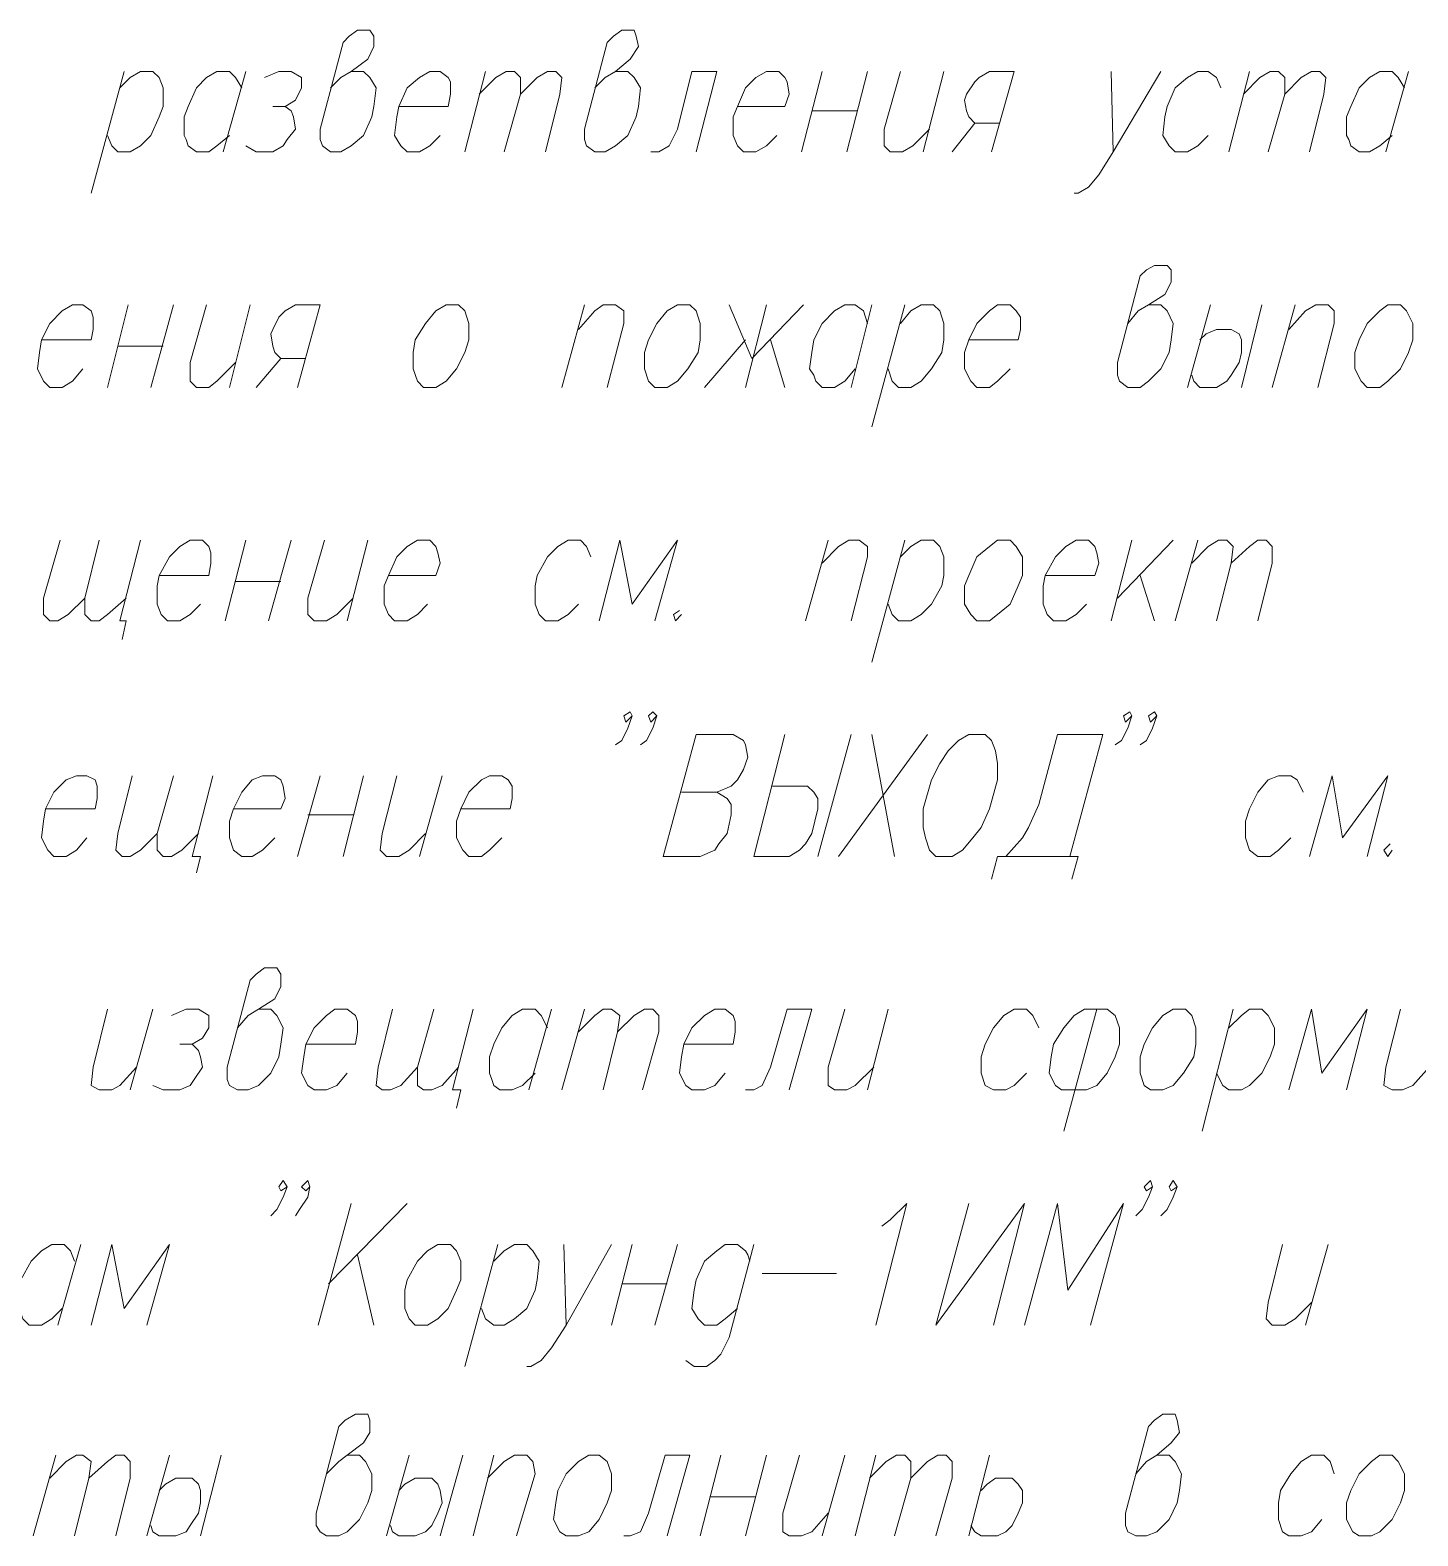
# Model space of a CAD drawing. Header units: millimetres. Extents: x 2185 to 4647, y 1259 to 2456.
# Drawn here: x 4020.87 to 4035.09, y 2350.41 to 2365.84 of the extents above; entities that cross this region are included whole.
import ezdxf

# ---------------------------------------------------------------- set-up
doc = ezdxf.new("R2010")
doc.units = ezdxf.units.MM
doc.layers.add('PDF _текст', color=7, linetype='Continuous')

msp = doc.modelspace()

# ---------------------------------------------------------------- linework, layer by layer
at = {"layer": 'PDF _текст', "lineweight": 20}
for points in [[(4023.949, 2365.244), (4024.054, 2365.35), (4024.16, 2365.413), (4024.33, 2365.54), (4024.393, 2365.667), (4024.393, 2365.773), (4024.351, 2365.837), (4024.224, 2365.837), (4024.139, 2365.773), (4024.076, 2365.71), (4023.843, 2364.821), (4023.843, 2364.715), (4023.864, 2364.651), (4023.949, 2364.588), (4024.054, 2364.588), (4024.16, 2364.651), (4024.287, 2364.757), (4024.372, 2364.948), (4024.393, 2365.053), (4024.414, 2365.244), (4024.351, 2365.35), (4024.287, 2365.413), (4024.16, 2365.413)], [(4026.658, 2365.244), (4026.764, 2365.35), (4026.87, 2365.413), (4027.018, 2365.54), (4027.103, 2365.667), (4027.081, 2365.773), (4027.06, 2365.837), (4026.933, 2365.837), (4026.849, 2365.773), (4026.785, 2365.71), (4026.552, 2364.821), (4026.552, 2364.715), (4026.573, 2364.651), (4026.658, 2364.588), (4026.764, 2364.588), (4026.87, 2364.651), (4026.997, 2364.757), (4027.081, 2364.948), (4027.103, 2365.053), (4027.124, 2365.244), (4027.06, 2365.35), (4026.997, 2365.413), (4026.87, 2365.413)], [(4021.832, 2365.413), (4021.493, 2364.164)], [(4021.789, 2365.244), (4021.895, 2365.35), (4022.001, 2365.413), (4022.128, 2365.413), (4022.192, 2365.35), (4022.234, 2365.244), (4022.234, 2365.053), (4022.192, 2364.948), (4022.107, 2364.757), (4022.001, 2364.651), (4021.895, 2364.588), (4021.768, 2364.588), (4021.705, 2364.651), (4021.662, 2364.757)], [(4022.911, 2364.757), (4022.784, 2364.651), (4022.7, 2364.588), (4022.573, 2364.588), (4022.488, 2364.651), (4022.467, 2364.715), (4022.446, 2364.757), (4022.446, 2364.948), (4022.488, 2365.053), (4022.573, 2365.244), (4022.678, 2365.35), (4022.784, 2365.413), (4022.911, 2365.413), (4022.975, 2365.35), (4023.038, 2365.244)], [(4023.081, 2365.413), (4022.848, 2364.588)], [(4023.271, 2365.35), (4023.419, 2365.413), (4023.546, 2365.413), (4023.652, 2365.35), (4023.652, 2365.244), (4023.589, 2365.117), (4023.483, 2365.053), (4023.356, 2365.053)], [(4024.647, 2365.053), (4025.155, 2365.053), (4025.176, 2365.18), (4025.176, 2365.307), (4025.155, 2365.35), (4025.07, 2365.413), (4024.965, 2365.413), (4024.859, 2365.35), (4024.732, 2365.244), (4024.647, 2365.053), (4024.626, 2364.948), (4024.605, 2364.757), (4024.668, 2364.651), (4024.732, 2364.588), (4024.859, 2364.588), (4024.965, 2364.651), (4025.07, 2364.757)], [(4025.536, 2365.413), (4025.324, 2364.588)], [(4025.473, 2365.18), (4025.642, 2365.35), (4025.748, 2365.413), (4025.832, 2365.413), (4025.896, 2365.35), (4025.896, 2365.18), (4025.727, 2364.588)], [(4025.896, 2365.18), (4026.065, 2365.35), (4026.171, 2365.413), (4026.256, 2365.413), (4026.319, 2365.35), (4026.298, 2365.18), (4026.15, 2364.588)], [(4027.695, 2364.588), (4027.907, 2365.413), (4027.653, 2365.413), (4027.505, 2364.821), (4027.42, 2364.651), (4027.314, 2364.588), (4027.23, 2364.588)], [(4028.119, 2365.053), (4028.605, 2365.053), (4028.648, 2365.18), (4028.627, 2365.307), (4028.605, 2365.35), (4028.542, 2365.413), (4028.415, 2365.413), (4028.309, 2365.35), (4028.203, 2365.244), (4028.119, 2365.053), (4028.076, 2364.948), (4028.076, 2364.757), (4028.119, 2364.651), (4028.182, 2364.588), (4028.309, 2364.588), (4028.415, 2364.651), (4028.521, 2364.757)], [(4028.987, 2365.413), (4028.775, 2364.588)], [(4029.452, 2365.413), (4029.241, 2364.588)], [(4029.791, 2365.413), (4029.622, 2364.821), (4029.622, 2364.651), (4029.685, 2364.588), (4029.812, 2364.588), (4029.918, 2364.651), (4030.087, 2364.821)], [(4030.235, 2365.413), (4030.024, 2364.588)], [(4030.722, 2364.588), (4030.955, 2365.413), (4030.701, 2365.413), (4030.595, 2365.35), (4030.553, 2365.307), (4030.468, 2365.18), (4030.447, 2365.117), (4030.468, 2365.011), (4030.489, 2364.948), (4030.553, 2364.884), (4030.807, 2364.884)], [(4031.95, 2365.413), (4031.971, 2364.588), (4032.458, 2365.413)], [(4033.072, 2365.244), (4033.03, 2365.35), (4032.945, 2365.413), (4032.839, 2365.413), (4032.733, 2365.35), (4032.606, 2365.244), (4032.522, 2365.053), (4032.5, 2364.948), (4032.479, 2364.757), (4032.543, 2364.651), (4032.606, 2364.588), (4032.733, 2364.588), (4032.839, 2364.651), (4032.945, 2364.757)], [(4033.368, 2365.413), (4033.157, 2364.588)], [(4033.305, 2365.18), (4033.474, 2365.35), (4033.58, 2365.413), (4033.665, 2365.413), (4033.728, 2365.35), (4033.728, 2365.18), (4033.559, 2364.588)], [(4033.728, 2365.18), (4033.897, 2365.35), (4034.003, 2365.413), (4034.088, 2365.413), (4034.151, 2365.35), (4034.13, 2365.18), (4033.982, 2364.588)], [(4034.829, 2364.757), (4034.702, 2364.651), (4034.596, 2364.588), (4034.49, 2364.588), (4034.406, 2364.651), (4034.384, 2364.715), (4034.363, 2364.757), (4034.363, 2364.948), (4034.406, 2365.053), (4034.49, 2365.244), (4034.596, 2365.35), (4034.702, 2365.413), (4034.829, 2365.413), (4034.892, 2365.35), (4034.956, 2365.244)], [(4034.998, 2365.413), (4034.765, 2364.588)], [(4023.483, 2365.053), (4023.546, 2365.011), (4023.567, 2364.948), (4023.589, 2364.821), (4023.504, 2364.715), (4023.462, 2364.651), (4023.356, 2364.588), (4023.186, 2364.588), (4023.081, 2364.651)], [(4028.881, 2365.011), (4029.346, 2365.011)], [(4030.32, 2364.588), (4030.553, 2364.884)], [(4031.971, 2364.588), (4031.823, 2364.355), (4031.717, 2364.228), (4031.611, 2364.164), (4031.569, 2364.164)], [(4032.119, 2362.831), (4032.225, 2362.958), (4032.331, 2363.021), (4032.5, 2363.127), (4032.564, 2363.254), (4032.564, 2363.381), (4032.522, 2363.423), (4032.395, 2363.423), (4032.31, 2363.381), (4032.246, 2363.318), (4032.014, 2362.429), (4032.014, 2362.302), (4032.035, 2362.238), (4032.119, 2362.175), (4032.246, 2362.175), (4032.331, 2362.238), (4032.458, 2362.365), (4032.543, 2362.534), (4032.564, 2362.661), (4032.585, 2362.831), (4032.522, 2362.958), (4032.458, 2363.021), (4032.331, 2363.021)], [(4020.985, 2362.661), (4021.493, 2362.661), (4021.514, 2362.767), (4021.514, 2362.894), (4021.493, 2362.958), (4021.408, 2363.021), (4021.303, 2363.021), (4021.197, 2362.958), (4021.07, 2362.831), (4020.985, 2362.661), (4020.964, 2362.534), (4020.943, 2362.365), (4021.006, 2362.238), (4021.07, 2362.175), (4021.197, 2362.175), (4021.303, 2362.238), (4021.408, 2362.365)], [(4021.874, 2363.021), (4021.662, 2362.175)], [(4022.34, 2363.021), (4022.107, 2362.175)], [(4022.678, 2363.021), (4022.509, 2362.429), (4022.509, 2362.238), (4022.573, 2362.175), (4022.7, 2362.175), (4022.784, 2362.238), (4022.975, 2362.429)], [(4023.123, 2363.021), (4022.911, 2362.175)], [(4023.61, 2362.175), (4023.843, 2363.021), (4023.589, 2363.021), (4023.483, 2362.958), (4023.419, 2362.894), (4023.356, 2362.767), (4023.335, 2362.725), (4023.356, 2362.598), (4023.377, 2362.534), (4023.44, 2362.471), (4023.695, 2362.471)], [(4026.552, 2363.021), (4026.319, 2362.175)], [(4026.489, 2362.767), (4026.658, 2362.958), (4026.743, 2363.021), (4026.87, 2363.021), (4026.954, 2362.958), (4026.954, 2362.831), (4026.785, 2362.175)], [(4028.796, 2363.021), (4028.267, 2362.471), (4028.034, 2363.021)], [(4028.415, 2363.021), (4028.203, 2362.175)], [(4029.325, 2362.365), (4029.219, 2362.238), (4029.114, 2362.175), (4028.987, 2362.175), (4028.923, 2362.238), (4028.902, 2362.302), (4028.859, 2362.365), (4028.881, 2362.534), (4028.902, 2362.661), (4028.987, 2362.831), (4029.114, 2362.958), (4029.219, 2363.021), (4029.325, 2363.021), (4029.41, 2362.958), (4029.452, 2362.831)], [(4029.495, 2363.021), (4029.283, 2362.175)], [(4029.833, 2363.021), (4029.495, 2361.772)], [(4029.791, 2362.831), (4029.897, 2362.958), (4030.003, 2363.021), (4030.13, 2363.021), (4030.193, 2362.958), (4030.235, 2362.831), (4030.235, 2362.661), (4030.214, 2362.534), (4030.108, 2362.365), (4030.003, 2362.238), (4029.897, 2362.175), (4029.77, 2362.175), (4029.706, 2362.238), (4029.664, 2362.365)], [(4030.489, 2362.661), (4030.997, 2362.661), (4031.019, 2362.767), (4031.019, 2362.894), (4030.976, 2362.958), (4030.913, 2363.021), (4030.786, 2363.021), (4030.701, 2362.958), (4030.574, 2362.831), (4030.489, 2362.661), (4030.447, 2362.534), (4030.447, 2362.365), (4030.511, 2362.238), (4030.574, 2362.175), (4030.701, 2362.175), (4030.786, 2362.238), (4030.913, 2362.365)], [(4032.966, 2363.021), (4032.733, 2362.175)], [(4033.495, 2363.021), (4033.284, 2362.175)], [(4033.834, 2363.021), (4033.601, 2362.175)], [(4033.77, 2362.767), (4033.94, 2362.958), (4034.046, 2363.021), (4034.173, 2363.021), (4034.236, 2362.958), (4034.236, 2362.831), (4034.067, 2362.175)], [(4032.86, 2362.661), (4032.924, 2362.725), (4033.03, 2362.767), (4033.157, 2362.767), (4033.178, 2362.767), (4033.262, 2362.725), (4033.284, 2362.661), (4033.284, 2362.534), (4033.262, 2362.429), (4033.178, 2362.302), (4033.135, 2362.238), (4033.03, 2362.175), (4032.86, 2362.175), (4032.797, 2362.238), (4032.776, 2362.302)], [(4021.768, 2362.598), (4022.234, 2362.598)], [(4027.78, 2362.175), (4028.203, 2362.661)], [(4028.457, 2362.661), (4028.605, 2362.175)], [(4023.186, 2362.175), (4023.44, 2362.471)], [(4021.43, 2360.015), (4021.26, 2359.846), (4021.154, 2359.783), (4021.07, 2359.783), (4021.006, 2359.846), (4021.006, 2360.015), (4021.176, 2360.608)], [(4021.853, 2360.015), (4021.662, 2359.846), (4021.578, 2359.783), (4021.493, 2359.783), (4021.43, 2359.846), (4021.43, 2360.015), (4021.578, 2360.608)], [(4022.001, 2360.608), (4021.789, 2359.783), (4021.853, 2359.783), (4021.811, 2359.592)], [(4022.192, 2360.248), (4022.7, 2360.248), (4022.721, 2360.375), (4022.721, 2360.481), (4022.7, 2360.545), (4022.636, 2360.608), (4022.509, 2360.608), (4022.403, 2360.545), (4022.297, 2360.439), (4022.192, 2360.248), (4022.17, 2360.142), (4022.17, 2359.952), (4022.213, 2359.846), (4022.276, 2359.783), (4022.403, 2359.783), (4022.509, 2359.846), (4022.615, 2359.952)], [(4023.081, 2360.608), (4022.869, 2359.783)], [(4023.546, 2360.608), (4023.313, 2359.783)], [(4023.885, 2360.608), (4023.716, 2360.015), (4023.716, 2359.846), (4023.779, 2359.783), (4023.906, 2359.783), (4024.012, 2359.846), (4024.181, 2360.015)], [(4024.33, 2360.608), (4024.118, 2359.783)], [(4024.541, 2360.248), (4025.028, 2360.248), (4025.07, 2360.375), (4025.049, 2360.481), (4025.028, 2360.545), (4024.965, 2360.608), (4024.838, 2360.608), (4024.732, 2360.545), (4024.626, 2360.439), (4024.541, 2360.248), (4024.499, 2360.142), (4024.499, 2359.952), (4024.541, 2359.846), (4024.605, 2359.783), (4024.732, 2359.783), (4024.838, 2359.846), (4024.943, 2359.952)], [(4026.616, 2360.439), (4026.573, 2360.545), (4026.51, 2360.608), (4026.383, 2360.608), (4026.277, 2360.545), (4026.171, 2360.439), (4026.065, 2360.248), (4026.044, 2360.142), (4026.044, 2359.952), (4026.086, 2359.846), (4026.15, 2359.783), (4026.277, 2359.783), (4026.383, 2359.846), (4026.489, 2359.952)], [(4027.272, 2359.783), (4027.505, 2360.608), (4027.039, 2359.952), (4026.912, 2360.608), (4026.7, 2359.783)], [(4029.05, 2360.608), (4028.817, 2359.783)], [(4028.987, 2360.375), (4029.156, 2360.545), (4029.262, 2360.608), (4029.368, 2360.608), (4029.452, 2360.545), (4029.452, 2360.439), (4029.283, 2359.783)], [(4029.833, 2360.608), (4029.495, 2359.359)], [(4029.791, 2360.439), (4029.897, 2360.545), (4030.003, 2360.608), (4030.13, 2360.608), (4030.193, 2360.545), (4030.235, 2360.439), (4030.235, 2360.248), (4030.214, 2360.142), (4030.108, 2359.952), (4030.003, 2359.846), (4029.897, 2359.783), (4029.77, 2359.783), (4029.706, 2359.846), (4029.664, 2359.952)], [(4031.273, 2360.248), (4031.781, 2360.248), (4031.823, 2360.375), (4031.802, 2360.481), (4031.781, 2360.545), (4031.717, 2360.608), (4031.59, 2360.608), (4031.484, 2360.545), (4031.378, 2360.439), (4031.273, 2360.248), (4031.251, 2360.142), (4031.251, 2359.952), (4031.294, 2359.846), (4031.357, 2359.783), (4031.484, 2359.783), (4031.59, 2359.846), (4031.696, 2359.952)], [(4032.162, 2360.608), (4031.95, 2359.783)], [(4032.585, 2360.608), (4032.014, 2360.015)], [(4032.839, 2360.608), (4032.606, 2359.783)], [(4032.776, 2360.375), (4032.945, 2360.545), (4033.051, 2360.608), (4033.135, 2360.608), (4033.199, 2360.545), (4033.178, 2360.375), (4033.03, 2359.783)], [(4033.178, 2360.375), (4033.368, 2360.545), (4033.453, 2360.608), (4033.538, 2360.608), (4033.601, 2360.545), (4033.601, 2360.375), (4033.453, 2359.783)], [(4032.246, 2360.248), (4032.395, 2359.783)], [(4022.975, 2360.185), (4023.44, 2360.185)], [(4027.526, 2359.888), (4027.462, 2359.846), (4027.484, 2359.783), (4027.547, 2359.846)], [(4027.039, 2358.809), (4026.976, 2358.745), (4026.954, 2358.809), (4027.018, 2358.851), (4027.039, 2358.809), (4026.997, 2358.682), (4026.933, 2358.555), (4026.87, 2358.512)], [(4027.293, 2358.809), (4027.23, 2358.745), (4027.208, 2358.809), (4027.251, 2358.851), (4027.293, 2358.809), (4027.251, 2358.682), (4027.187, 2358.555), (4027.124, 2358.512)], [(4032.162, 2358.809), (4032.098, 2358.745), (4032.077, 2358.809), (4032.141, 2358.851), (4032.162, 2358.809), (4032.119, 2358.682), (4032.056, 2358.555), (4031.992, 2358.512)], [(4032.416, 2358.809), (4032.352, 2358.745), (4032.331, 2358.809), (4032.395, 2358.851), (4032.416, 2358.809), (4032.373, 2358.682), (4032.31, 2358.555), (4032.246, 2358.512)], [(4027.907, 2358.026), (4028.055, 2358.089), (4028.119, 2358.153), (4028.182, 2358.258), (4028.224, 2358.385), (4028.203, 2358.512), (4028.182, 2358.555), (4028.076, 2358.618), (4027.695, 2358.618), (4027.357, 2357.369), (4027.738, 2357.369), (4027.886, 2357.433), (4027.928, 2357.496), (4028.013, 2357.602), (4028.055, 2357.793), (4028.055, 2357.899), (4028.013, 2357.962), (4027.907, 2358.026), (4027.547, 2358.026)], [(4028.605, 2358.618), (4028.288, 2357.369), (4028.648, 2357.369), (4028.754, 2357.433), (4028.817, 2357.496), (4028.881, 2357.602), (4028.944, 2357.856), (4028.944, 2357.962), (4028.902, 2358.026), (4028.838, 2358.089), (4028.478, 2358.089)], [(4029.283, 2358.618), (4028.944, 2357.369)], [(4030.066, 2358.618), (4029.156, 2357.369)], [(4029.495, 2358.618), (4029.727, 2357.369)], [(4030.87, 2357.369), (4031.04, 2357.56), (4031.103, 2357.666), (4031.209, 2357.899), (4031.4, 2358.618), (4031.865, 2358.618), (4031.527, 2357.369)], [(4021.027, 2357.856), (4021.535, 2357.856), (4021.557, 2357.962), (4021.557, 2358.089), (4021.535, 2358.153), (4021.451, 2358.195), (4021.345, 2358.195), (4021.239, 2358.153), (4021.112, 2358.026), (4021.027, 2357.856), (4021.006, 2357.729), (4020.985, 2357.56), (4021.049, 2357.433), (4021.112, 2357.369), (4021.239, 2357.369), (4021.345, 2357.433), (4021.451, 2357.56)], [(4022.17, 2357.602), (4022.001, 2357.433), (4021.895, 2357.369), (4021.811, 2357.369), (4021.747, 2357.433), (4021.768, 2357.602), (4021.916, 2358.195)], [(4022.594, 2357.602), (4022.424, 2357.433), (4022.319, 2357.369), (4022.234, 2357.369), (4022.17, 2357.433), (4022.17, 2357.602), (4022.34, 2358.195)], [(4022.742, 2358.195), (4022.53, 2357.369), (4022.615, 2357.369), (4022.573, 2357.2)], [(4022.954, 2357.856), (4023.44, 2357.856), (4023.483, 2357.962), (4023.462, 2358.089), (4023.44, 2358.153), (4023.377, 2358.195), (4023.25, 2358.195), (4023.144, 2358.153), (4023.038, 2358.026), (4022.954, 2357.856), (4022.911, 2357.729), (4022.911, 2357.56), (4022.954, 2357.433), (4023.038, 2357.369), (4023.144, 2357.369), (4023.25, 2357.433), (4023.377, 2357.56)], [(4023.843, 2358.195), (4023.61, 2357.369)], [(4024.287, 2358.195), (4024.076, 2357.369)], [(4024.626, 2358.195), (4024.478, 2357.602), (4024.457, 2357.433), (4024.52, 2357.369), (4024.647, 2357.369), (4024.753, 2357.433), (4024.922, 2357.602)], [(4025.092, 2358.195), (4024.859, 2357.369)], [(4025.282, 2357.856), (4025.79, 2357.856), (4025.811, 2357.962), (4025.811, 2358.089), (4025.769, 2358.153), (4025.705, 2358.195), (4025.578, 2358.195), (4025.494, 2358.153), (4025.367, 2358.026), (4025.282, 2357.856), (4025.24, 2357.729), (4025.24, 2357.56), (4025.303, 2357.433), (4025.367, 2357.369), (4025.494, 2357.369), (4025.578, 2357.433), (4025.705, 2357.56)], [(4033.919, 2358.026), (4033.855, 2358.153), (4033.792, 2358.195), (4033.665, 2358.195), (4033.559, 2358.153), (4033.453, 2358.026), (4033.368, 2357.856), (4033.326, 2357.729), (4033.326, 2357.56), (4033.368, 2357.433), (4033.453, 2357.369), (4033.58, 2357.369), (4033.665, 2357.433), (4033.792, 2357.56)], [(4034.575, 2357.369), (4034.787, 2358.195), (4034.321, 2357.56), (4034.215, 2358.195), (4033.982, 2357.369)], [(4023.716, 2357.793), (4024.181, 2357.793)], [(4034.808, 2357.496), (4034.744, 2357.433), (4034.787, 2357.369), (4034.829, 2357.433)], [(4031.548, 2357.137), (4031.611, 2357.369), (4030.786, 2357.369), (4030.722, 2357.137)], [(4022.996, 2355.612), (4023.102, 2355.739), (4023.208, 2355.803), (4023.377, 2355.909), (4023.44, 2356.036), (4023.44, 2356.163), (4023.398, 2356.226), (4023.271, 2356.226), (4023.186, 2356.163), (4023.123, 2356.099), (4022.89, 2355.21), (4022.89, 2355.083), (4022.911, 2355.02), (4022.996, 2354.977), (4023.102, 2354.977), (4023.208, 2355.02), (4023.335, 2355.147), (4023.419, 2355.316), (4023.44, 2355.443), (4023.462, 2355.612), (4023.398, 2355.739), (4023.335, 2355.803), (4023.208, 2355.803)], [(4021.662, 2355.803), (4021.514, 2355.21), (4021.493, 2355.02), (4021.578, 2354.977), (4021.705, 2354.977), (4021.789, 2355.02), (4021.959, 2355.21)], [(4022.128, 2355.803), (4021.895, 2354.977)], [(4022.319, 2355.739), (4022.467, 2355.803), (4022.594, 2355.803), (4022.7, 2355.739), (4022.7, 2355.612), (4022.636, 2355.507), (4022.53, 2355.443), (4022.403, 2355.443)], [(4023.695, 2355.443), (4024.203, 2355.443), (4024.224, 2355.57), (4024.224, 2355.676), (4024.203, 2355.739), (4024.118, 2355.803), (4023.991, 2355.803), (4023.906, 2355.739), (4023.779, 2355.612), (4023.695, 2355.443), (4023.673, 2355.316), (4023.652, 2355.147), (4023.716, 2355.02), (4023.779, 2354.977), (4023.906, 2354.977), (4024.012, 2355.02), (4024.118, 2355.147)], [(4024.838, 2355.21), (4024.668, 2355.02), (4024.562, 2354.977), (4024.478, 2354.977), (4024.414, 2355.02), (4024.435, 2355.21), (4024.584, 2355.803)], [(4025.261, 2355.21), (4025.092, 2355.02), (4024.986, 2354.977), (4024.901, 2354.977), (4024.838, 2355.02), (4024.838, 2355.21), (4025.007, 2355.803)], [(4025.409, 2355.803), (4025.197, 2354.977), (4025.282, 2354.977), (4025.24, 2354.787)], [(4026.044, 2355.147), (4025.917, 2355.02), (4025.811, 2354.977), (4025.684, 2354.977), (4025.621, 2355.02), (4025.6, 2355.083), (4025.578, 2355.147), (4025.578, 2355.316), (4025.621, 2355.443), (4025.705, 2355.612), (4025.811, 2355.739), (4025.917, 2355.803), (4026.044, 2355.803), (4026.108, 2355.739), (4026.171, 2355.612)], [(4026.213, 2355.803), (4025.981, 2354.977)], [(4026.552, 2355.803), (4026.319, 2354.977)], [(4026.489, 2355.57), (4026.658, 2355.739), (4026.743, 2355.803), (4026.827, 2355.803), (4026.912, 2355.739), (4026.891, 2355.57), (4026.743, 2354.977)], [(4026.891, 2355.57), (4027.06, 2355.739), (4027.166, 2355.803), (4027.251, 2355.803), (4027.314, 2355.739), (4027.314, 2355.57), (4027.145, 2354.977)], [(4027.568, 2355.443), (4028.076, 2355.443), (4028.097, 2355.57), (4028.097, 2355.676), (4028.076, 2355.739), (4027.992, 2355.803), (4027.886, 2355.803), (4027.78, 2355.739), (4027.653, 2355.612), (4027.568, 2355.443), (4027.547, 2355.316), (4027.526, 2355.147), (4027.589, 2355.02), (4027.653, 2354.977), (4027.78, 2354.977), (4027.886, 2355.02), (4027.992, 2355.147)], [(4028.648, 2354.977), (4028.881, 2355.803), (4028.627, 2355.803), (4028.457, 2355.21), (4028.373, 2355.02), (4028.288, 2354.977), (4028.203, 2354.977)], [(4029.219, 2355.803), (4029.05, 2355.21), (4029.05, 2355.02), (4029.114, 2354.977), (4029.241, 2354.977), (4029.325, 2355.02), (4029.516, 2355.21)], [(4029.664, 2355.803), (4029.452, 2354.977)], [(4031.209, 2355.612), (4031.146, 2355.739), (4031.082, 2355.803), (4030.955, 2355.803), (4030.849, 2355.739), (4030.743, 2355.612), (4030.659, 2355.443), (4030.616, 2355.316), (4030.616, 2355.147), (4030.659, 2355.02), (4030.743, 2354.977), (4030.87, 2354.977), (4030.955, 2355.02), (4031.082, 2355.147)], [(4031.802, 2355.803), (4031.463, 2354.554)], [(4033.199, 2355.803), (4032.881, 2354.554)], [(4033.157, 2355.612), (4033.284, 2355.739), (4033.368, 2355.803), (4033.495, 2355.803), (4033.559, 2355.739), (4033.622, 2355.612), (4033.622, 2355.443), (4033.58, 2355.316), (4033.495, 2355.147), (4033.368, 2355.02), (4033.284, 2354.977), (4033.157, 2354.977), (4033.093, 2355.02), (4033.03, 2355.147)], [(4034.363, 2354.977), (4034.575, 2355.803), (4034.109, 2355.147), (4034.003, 2355.803), (4033.77, 2354.977)], [(4034.914, 2355.803), (4034.765, 2355.21), (4034.744, 2355.02), (4034.829, 2354.977), (4034.935, 2354.977), (4035.041, 2355.02), (4035.21, 2355.21)], [(4022.53, 2355.443), (4022.594, 2355.38), (4022.615, 2355.316), (4022.636, 2355.21), (4022.551, 2355.083), (4022.509, 2355.02), (4022.403, 2354.977), (4022.234, 2354.977), (4022.128, 2355.02)], [(4023.504, 2353.982), (4023.44, 2353.94), (4023.419, 2353.982), (4023.462, 2354.046), (4023.504, 2353.982), (4023.462, 2353.877), (4023.398, 2353.75), (4023.335, 2353.686)], [(4023.737, 2353.982), (4023.695, 2353.94), (4023.652, 2353.982), (4023.716, 2354.046), (4023.737, 2353.982), (4023.716, 2353.877), (4023.631, 2353.75), (4023.589, 2353.686)], [(4032.373, 2353.982), (4032.31, 2353.94), (4032.289, 2353.982), (4032.352, 2354.046), (4032.373, 2353.982), (4032.331, 2353.877), (4032.268, 2353.75), (4032.204, 2353.686)], [(4032.627, 2353.982), (4032.564, 2353.94), (4032.543, 2353.982), (4032.585, 2354.046), (4032.627, 2353.982), (4032.585, 2353.877), (4032.522, 2353.75), (4032.458, 2353.686)], [(4024.16, 2353.813), (4023.822, 2352.564)], [(4024.732, 2353.813), (4023.927, 2352.988)], [(4029.6, 2353.58), (4029.685, 2353.644), (4029.854, 2353.813), (4029.537, 2352.564)], [(4030.489, 2353.813), (4030.151, 2352.564), (4031.061, 2353.813), (4030.743, 2352.564)], [(4031.738, 2352.564), (4032.077, 2353.813), (4031.505, 2352.924), (4031.4, 2353.813), (4031.061, 2352.564)], [(4021.197, 2352.734), (4021.091, 2352.628), (4020.985, 2352.564), (4020.858, 2352.564), (4020.794, 2352.628), (4020.773, 2352.691), (4020.752, 2352.734), (4020.752, 2352.924), (4020.773, 2353.03), (4020.879, 2353.22), (4020.985, 2353.326), (4021.091, 2353.39), (4021.218, 2353.39), (4021.281, 2353.326), (4021.324, 2353.22)], [(4021.387, 2353.39), (4021.154, 2352.564)], [(4022.065, 2352.564), (4022.297, 2353.39), (4021.832, 2352.734), (4021.705, 2353.39), (4021.493, 2352.564)], [(4025.663, 2353.39), (4025.324, 2352.141)], [(4025.621, 2353.22), (4025.727, 2353.326), (4025.832, 2353.39), (4025.959, 2353.39), (4026.023, 2353.326), (4026.086, 2353.22), (4026.065, 2353.03), (4026.044, 2352.924), (4025.959, 2352.734), (4025.832, 2352.628), (4025.727, 2352.564), (4025.621, 2352.564), (4025.536, 2352.628), (4025.494, 2352.734)], [(4026.341, 2353.39), (4026.362, 2352.564), (4026.827, 2353.39)], [(4027.039, 2353.39), (4026.827, 2352.564)], [(4027.505, 2353.39), (4027.272, 2352.564)], [(4028.288, 2353.39), (4028.034, 2352.437), (4027.949, 2352.268), (4027.886, 2352.204), (4027.801, 2352.141), (4027.674, 2352.141), (4027.589, 2352.204)], [(4028.246, 2353.22), (4028.224, 2353.284), (4028.203, 2353.326), (4028.119, 2353.39), (4027.992, 2353.39), (4027.907, 2353.326), (4027.78, 2353.22), (4027.695, 2353.03), (4027.674, 2352.924), (4027.653, 2352.734), (4027.716, 2352.628), (4027.78, 2352.564), (4027.907, 2352.564), (4027.992, 2352.628), (4028.119, 2352.734)], [(4033.707, 2353.39), (4033.559, 2352.797), (4033.538, 2352.628), (4033.601, 2352.564), (4033.728, 2352.564), (4033.834, 2352.628), (4034.003, 2352.797)], [(4034.173, 2353.39), (4033.94, 2352.564)], [(4024.393, 2352.564), (4024.224, 2353.284)], [(4028.373, 2353.093), (4029.135, 2353.093)], [(4026.933, 2352.988), (4027.399, 2352.988)], [(4026.362, 2352.564), (4026.213, 2352.331), (4026.108, 2352.204), (4026.002, 2352.141), (4025.959, 2352.141)], [(4023.906, 2351.04), (4024.033, 2351.167), (4024.118, 2351.231), (4024.287, 2351.358), (4024.351, 2351.463), (4024.351, 2351.591), (4024.33, 2351.654), (4024.203, 2351.654), (4024.097, 2351.591), (4024.033, 2351.527), (4023.8, 2350.638), (4023.8, 2350.511), (4023.843, 2350.447), (4023.906, 2350.405), (4024.033, 2350.405), (4024.118, 2350.447), (4024.245, 2350.574), (4024.33, 2350.744), (4024.372, 2350.871), (4024.372, 2351.04), (4024.308, 2351.167), (4024.245, 2351.231), (4024.118, 2351.231)], [(4032.204, 2351.04), (4032.31, 2351.167), (4032.416, 2351.231), (4032.564, 2351.358), (4032.649, 2351.463), (4032.627, 2351.591), (4032.606, 2351.654), (4032.479, 2351.654), (4032.395, 2351.591), (4032.331, 2351.527), (4032.098, 2350.638), (4032.098, 2350.511), (4032.119, 2350.447), (4032.204, 2350.405), (4032.31, 2350.405), (4032.416, 2350.447), (4032.543, 2350.574), (4032.627, 2350.744), (4032.649, 2350.871), (4032.67, 2351.04), (4032.606, 2351.167), (4032.543, 2351.231), (4032.416, 2351.231)], [(4021.133, 2351.231), (4020.9, 2350.405)], [(4021.07, 2350.998), (4021.239, 2351.167), (4021.345, 2351.231), (4021.408, 2351.231), (4021.493, 2351.167), (4021.472, 2350.998), (4021.324, 2350.405)], [(4021.472, 2350.998), (4021.662, 2351.167), (4021.747, 2351.231), (4021.832, 2351.231), (4021.895, 2351.167), (4021.895, 2350.998), (4021.747, 2350.405)], [(4022.297, 2351.231), (4022.065, 2350.405)], [(4022.827, 2351.231), (4022.615, 2350.405)], [(4024.753, 2351.231), (4024.52, 2350.405)], [(4025.303, 2351.231), (4025.07, 2350.405)], [(4025.621, 2351.231), (4025.409, 2350.405)], [(4025.557, 2350.998), (4025.727, 2351.167), (4025.832, 2351.231), (4025.959, 2351.231), (4026.023, 2351.167), (4026.044, 2351.04), (4025.854, 2350.405)], [(4027.399, 2350.405), (4027.632, 2351.231), (4027.378, 2351.231), (4027.208, 2350.638), (4027.124, 2350.447), (4027.018, 2350.405), (4026.954, 2350.405)], [(4027.949, 2351.231), (4027.738, 2350.405)], [(4028.415, 2351.231), (4028.203, 2350.405)], [(4028.754, 2351.231), (4028.584, 2350.638), (4028.584, 2350.447), (4028.648, 2350.405), (4028.775, 2350.405), (4028.881, 2350.447), (4029.05, 2350.638)], [(4029.219, 2351.231), (4028.987, 2350.405)], [(4029.537, 2351.231), (4029.325, 2350.405)], [(4029.473, 2350.998), (4029.643, 2351.167), (4029.749, 2351.231), (4029.833, 2351.231), (4029.897, 2351.167), (4029.897, 2350.998), (4029.727, 2350.405)], [(4029.897, 2350.998), (4030.066, 2351.167), (4030.172, 2351.231), (4030.257, 2351.231), (4030.32, 2351.167), (4030.32, 2350.998), (4030.151, 2350.405)], [(4030.701, 2351.231), (4030.489, 2350.405)], [(4034.236, 2351.04), (4034.194, 2351.167), (4034.13, 2351.231), (4034.003, 2351.231), (4033.897, 2351.167), (4033.792, 2351.04), (4033.686, 2350.871), (4033.665, 2350.744), (4033.665, 2350.574), (4033.707, 2350.447), (4033.77, 2350.405), (4033.897, 2350.405), (4034.003, 2350.447), (4034.109, 2350.574)], [(4022.192, 2350.871), (4022.255, 2350.934), (4022.361, 2350.998), (4022.488, 2350.998), (4022.53, 2350.998), (4022.594, 2350.934), (4022.615, 2350.871), (4022.615, 2350.744), (4022.594, 2350.638), (4022.509, 2350.511), (4022.467, 2350.447), (4022.361, 2350.405), (4022.192, 2350.405), (4022.128, 2350.447), (4022.107, 2350.511)], [(4024.647, 2350.871), (4024.711, 2350.934), (4024.816, 2350.998), (4024.943, 2350.998), (4024.986, 2350.998), (4025.049, 2350.934), (4025.07, 2350.871), (4025.092, 2350.744), (4025.049, 2350.638), (4024.986, 2350.511), (4024.922, 2350.447), (4024.816, 2350.405), (4024.647, 2350.405), (4024.584, 2350.447), (4024.562, 2350.511)], [(4030.616, 2350.871), (4030.68, 2350.934), (4030.765, 2350.998), (4030.892, 2350.998), (4030.934, 2350.998), (4030.997, 2350.934), (4031.04, 2350.871), (4031.04, 2350.744), (4030.997, 2350.638), (4030.934, 2350.511), (4030.87, 2350.447), (4030.786, 2350.405), (4030.616, 2350.405), (4030.553, 2350.447), (4030.511, 2350.511)], [(4027.843, 2350.807), (4028.309, 2350.807)]]:
    msp.add_lwpolyline(points, dxfattribs=at)
for points in [[(4025.134, 2363.021), (4025.261, 2363.021), (4025.324, 2362.958), (4025.367, 2362.831), (4025.367, 2362.661), (4025.324, 2362.534), (4025.24, 2362.365), (4025.134, 2362.238), (4025.028, 2362.175), (4024.901, 2362.175), (4024.838, 2362.238), (4024.795, 2362.365), (4024.795, 2362.534), (4024.816, 2362.661), (4024.922, 2362.831), (4025.028, 2362.958)], [(4027.505, 2363.021), (4027.632, 2363.021), (4027.695, 2362.958), (4027.738, 2362.831), (4027.738, 2362.661), (4027.716, 2362.534), (4027.611, 2362.365), (4027.505, 2362.238), (4027.399, 2362.175), (4027.272, 2362.175), (4027.208, 2362.238), (4027.166, 2362.365), (4027.166, 2362.534), (4027.208, 2362.661), (4027.293, 2362.831), (4027.399, 2362.958)], [(4034.787, 2363.021), (4034.914, 2363.021), (4034.977, 2362.958), (4035.041, 2362.831), (4035.041, 2362.661), (4034.998, 2362.534), (4034.914, 2362.365), (4034.787, 2362.238), (4034.702, 2362.175), (4034.575, 2362.175), (4034.511, 2362.238), (4034.448, 2362.365), (4034.448, 2362.534), (4034.49, 2362.661), (4034.575, 2362.831), (4034.702, 2362.958)], [(4030.786, 2360.608), (4030.913, 2360.608), (4030.976, 2360.545), (4031.04, 2360.439), (4031.04, 2360.248), (4030.997, 2360.142), (4030.913, 2359.952), (4030.786, 2359.846), (4030.701, 2359.783), (4030.574, 2359.783), (4030.511, 2359.846), (4030.447, 2359.952), (4030.447, 2360.142), (4030.489, 2360.248), (4030.574, 2360.439), (4030.701, 2360.545)], [(4030.489, 2358.618), (4030.659, 2358.618), (4030.722, 2358.555), (4030.765, 2358.449), (4030.786, 2358.322), (4030.786, 2358.153), (4030.701, 2357.856), (4030.616, 2357.666), (4030.532, 2357.56), (4030.426, 2357.433), (4030.32, 2357.369), (4030.151, 2357.369), (4030.087, 2357.433), (4030.045, 2357.56), (4030.024, 2357.666), (4030.024, 2357.856), (4030.108, 2358.153), (4030.193, 2358.322), (4030.278, 2358.449), (4030.384, 2358.555)], [(4031.908, 2355.803), (4031.675, 2355.803), (4031.569, 2355.739), (4031.463, 2355.612), (4031.357, 2355.443), (4031.336, 2355.316), (4031.315, 2355.147), (4031.378, 2355.02), (4031.442, 2354.977), (4031.696, 2354.977), (4031.802, 2355.02), (4031.908, 2355.147), (4031.992, 2355.316), (4032.035, 2355.443), (4032.035, 2355.612), (4031.992, 2355.739)], [(4032.585, 2355.803), (4032.712, 2355.803), (4032.776, 2355.739), (4032.818, 2355.612), (4032.818, 2355.443), (4032.797, 2355.316), (4032.691, 2355.147), (4032.585, 2355.02), (4032.479, 2354.977), (4032.352, 2354.977), (4032.289, 2355.02), (4032.246, 2355.147), (4032.246, 2355.316), (4032.289, 2355.443), (4032.373, 2355.612), (4032.479, 2355.739)], [(4025.049, 2353.39), (4025.176, 2353.39), (4025.24, 2353.326), (4025.282, 2353.22), (4025.282, 2353.03), (4025.24, 2352.924), (4025.155, 2352.734), (4025.049, 2352.628), (4024.943, 2352.564), (4024.816, 2352.564), (4024.753, 2352.628), (4024.711, 2352.734), (4024.711, 2352.924), (4024.732, 2353.03), (4024.838, 2353.22), (4024.943, 2353.326)], [(4026.595, 2351.231), (4026.7, 2351.231), (4026.785, 2351.167), (4026.827, 2351.04), (4026.827, 2350.871), (4026.785, 2350.744), (4026.7, 2350.574), (4026.595, 2350.447), (4026.489, 2350.405), (4026.362, 2350.405), (4026.298, 2350.447), (4026.235, 2350.574), (4026.256, 2350.744), (4026.277, 2350.871), (4026.362, 2351.04), (4026.489, 2351.167)], [(4034.702, 2351.231), (4034.829, 2351.231), (4034.892, 2351.167), (4034.956, 2351.04), (4034.956, 2350.871), (4034.914, 2350.744), (4034.829, 2350.574), (4034.702, 2350.447), (4034.617, 2350.405), (4034.49, 2350.405), (4034.427, 2350.447), (4034.363, 2350.574), (4034.363, 2350.744), (4034.406, 2350.871), (4034.49, 2351.04), (4034.617, 2351.167)]]:
    msp.add_lwpolyline(points, close=True, dxfattribs=at)

doc.saveas('drawing.dxf')
